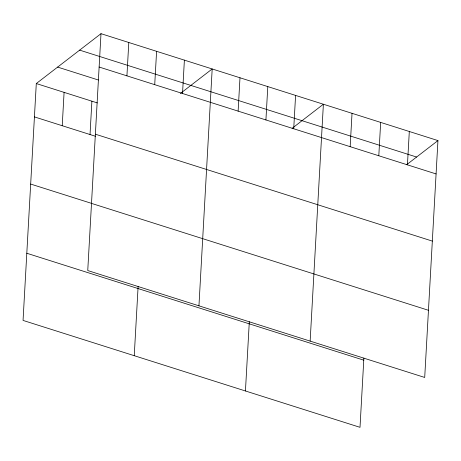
<?xml version="1.0" encoding="UTF-8"?>
<svg xmlns="http://www.w3.org/2000/svg" width="461" height="461" viewBox="0 0 461 461"><rect width="100%" height="100%" fill="white"/><g stroke="black" fill="none" stroke-linecap="round" stroke-linejoin="round"><path stroke-width="0.69" d="M100.994 33.676L87.751 270.549L424.708 377.455L437.95 140.582L100.994 33.676L36.292 83.545L23.05 320.418L360.006 427.324L363.879 358.064M62.229 125.72L64.091 92.367M90.028 134.537L91.889 101.184M126.925 75.852L128.792 42.498M134.243 355.696L138.116 286.437M154.723 84.668L156.59 51.321M182.527 93.491L184.388 60.137M198.945 305.827L212.187 68.96L180.389 93.468M238.124 111.13L239.985 77.776M245.442 390.974L249.315 321.715M265.922 119.946L267.789 86.599M293.72 128.769L295.587 95.415M310.144 341.105L323.386 104.238L292.136 128.325M350.164 146.673L352.025 113.325M378.804 155.76L380.665 122.413M407.443 164.848L409.31 131.5M406.7 164.669L437.95 140.582M79.644 50.134L416.6 157.04M99.127 67.029L436.083 173.935M57.642 67.093L98.326 79.995M36.292 83.545L97.317 102.907M95.375 134.191L432.332 241.097M34.431 116.898L95.45 136.26M30.674 184.06L91.693 203.416M91.503 203.387L428.459 310.293M26.807 253.256L363.764 360.162"/></g></svg>
